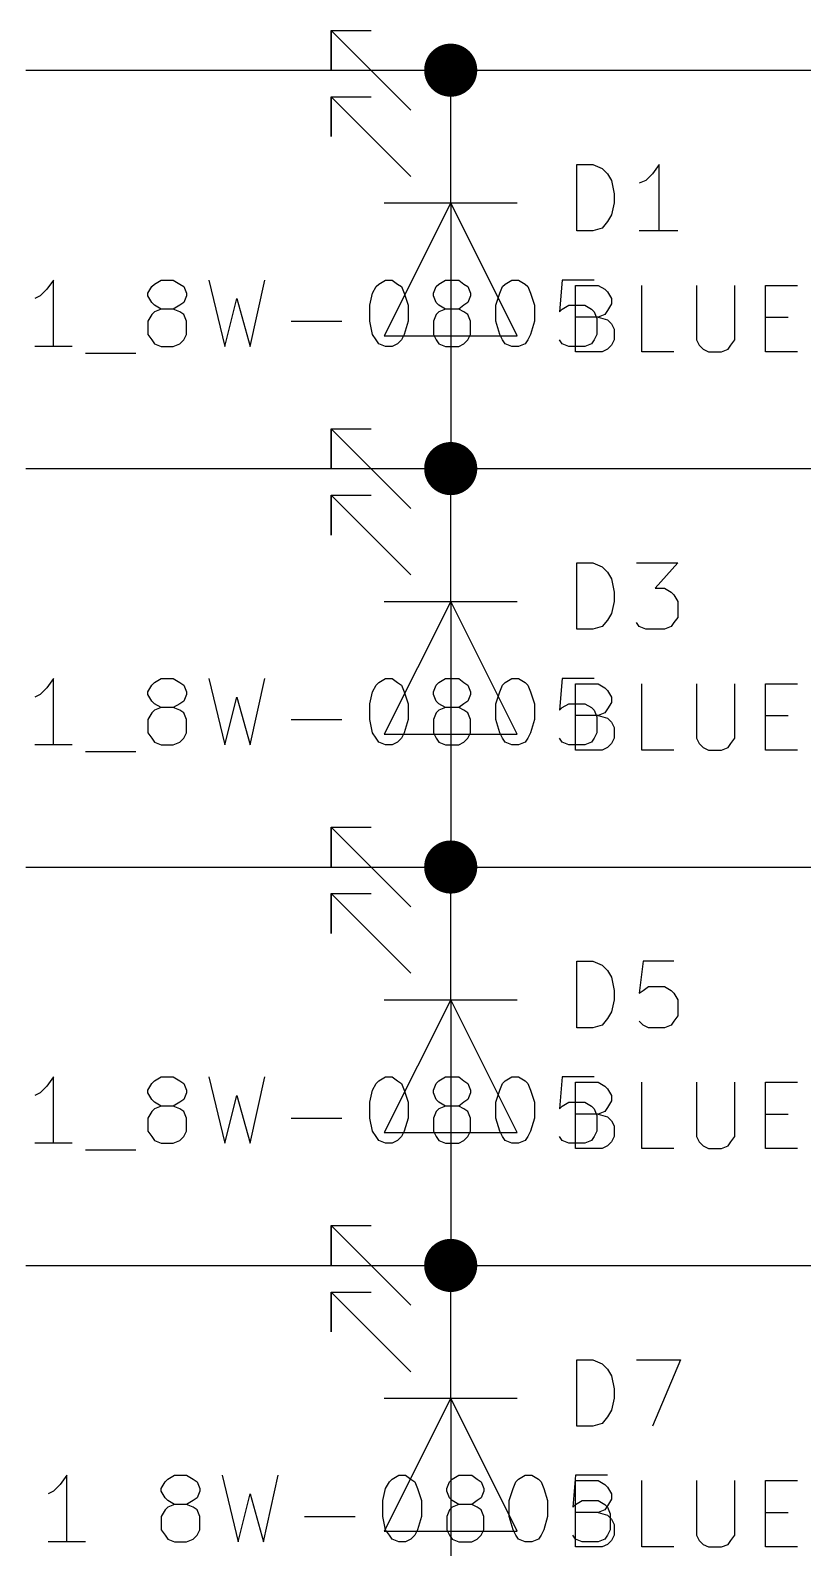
# Model space of a CAD drawing. Extents: x 0.4 to 11.3, y -7.9 to -0.4.
# Drawn here: x 7.133 to 7.715, y -4.293 to -3.15 of the extents above; entities that cross this region are included whole.
import ezdxf

# ---------------------------------------------------------------- set-up
doc = ezdxf.new("R2010")
doc.units = 0
doc.header["$MEASUREMENT"] = 0
for name, color, linetype in [('CYAN2', 4, 'CONTINUOUS'), ('GREEN2', 3, 'CONTINUOUS'), ('RED2', 1, 'CONTINUOUS')]:
    doc.layers.add(name, color=color, linetype=linetype)

msp = doc.modelspace()

# ---------------------------------------------------------------- linework, layer by layer
at = {"layer": 'CYAN2', "linetype": 'CONTINUOUS'}
for p, q in [((7.545, -3.301), (7.545, -3.251)), ((7.545, -3.251), (7.557, -3.251)), ((7.557, -3.251), (7.564, -3.254)), ((7.564, -3.254), (7.568, -3.258)), ((7.607, -3.251), (7.602, -3.258)), ((7.607, -3.301), (7.607, -3.251)), ((7.568, -3.258), (7.571, -3.263)), ((7.571, -3.263), (7.573, -3.273)), ((7.597, -3.263), (7.592, -3.265)), ((7.602, -3.258), (7.597, -3.263)), ((7.573, -3.273), (7.573, -3.28)), ((7.571, -3.289), (7.568, -3.294)), ((7.573, -3.28), (7.571, -3.289)), ((7.557, -3.301), (7.545, -3.301)), ((7.564, -3.299), (7.557, -3.301)), ((7.568, -3.294), (7.564, -3.299)), ((7.621, -3.301), (7.592, -3.301)), ((7.146, -3.345), (7.141, -3.35)), ((7.151, -3.338), (7.146, -3.345)), ((7.151, -3.388), (7.151, -3.338)), ((7.222, -3.348), (7.225, -3.343)), ((7.225, -3.343), (7.227, -3.341)), ((7.227, -3.341), (7.232, -3.338)), ((7.232, -3.338), (7.241, -3.338)), ((7.241, -3.338), (7.246, -3.341)), ((7.246, -3.341), (7.249, -3.343)), ((7.249, -3.343), (7.251, -3.348)), ((7.268, -3.338), (7.28, -3.388)), ((7.299, -3.388), (7.31, -3.338)), ((7.391, -3.348), (7.394, -3.343)), ((7.394, -3.343), (7.396, -3.341)), ((7.396, -3.341), (7.401, -3.338)), ((7.401, -3.338), (7.406, -3.338)), ((7.406, -3.338), (7.41, -3.341)), ((7.41, -3.341), (7.413, -3.343)), ((7.413, -3.343), (7.415, -3.348)), ((7.437, -3.348), (7.439, -3.343)), ((7.439, -3.343), (7.441, -3.341)), ((7.441, -3.341), (7.446, -3.338)), ((7.446, -3.338), (7.456, -3.338)), ((7.456, -3.338), (7.46, -3.341)), ((7.46, -3.341), (7.463, -3.343)), ((7.463, -3.343), (7.465, -3.348)), ((7.487, -3.348), (7.489, -3.343)), ((7.489, -3.343), (7.491, -3.341)), ((7.491, -3.341), (7.496, -3.338)), ((7.496, -3.338), (7.501, -3.338)), ((7.501, -3.338), (7.506, -3.341)), ((7.506, -3.341), (7.508, -3.343)), ((7.508, -3.343), (7.51, -3.348)), ((7.534, -3.338), (7.532, -3.362)), ((7.558, -3.338), (7.534, -3.338)), ((7.544, -3.392), (7.544, -3.342)), ((7.544, -3.342), (7.561, -3.342)), ((7.561, -3.342), (7.566, -3.345)), ((7.566, -3.345), (7.568, -3.347)), ((7.568, -3.347), (7.571, -3.352)), ((7.594, -3.392), (7.594, -3.342)), ((7.635, -3.342), (7.635, -3.383)), ((7.664, -3.383), (7.664, -3.342)), ((7.687, -3.392), (7.687, -3.342)), ((7.687, -3.342), (7.711, -3.342)), ((7.141, -3.35), (7.137, -3.352)), ((7.222, -3.35), (7.222, -3.348)), ((7.225, -3.355), (7.222, -3.35)), ((7.227, -3.357), (7.225, -3.355)), ((7.232, -3.36), (7.227, -3.357)), ((7.246, -3.357), (7.241, -3.36)), ((7.249, -3.355), (7.246, -3.357)), ((7.251, -3.35), (7.249, -3.355)), ((7.251, -3.348), (7.251, -3.35)), ((7.28, -3.388), (7.289, -3.352)), ((7.289, -3.352), (7.299, -3.388)), ((7.389, -3.357), (7.391, -3.348)), ((7.389, -3.369), (7.389, -3.357)), ((7.415, -3.348), (7.418, -3.357)), ((7.418, -3.357), (7.418, -3.369)), ((7.437, -3.35), (7.437, -3.348)), ((7.439, -3.355), (7.437, -3.35)), ((7.441, -3.357), (7.439, -3.355)), ((7.446, -3.36), (7.441, -3.357)), ((7.46, -3.357), (7.456, -3.36)), ((7.463, -3.355), (7.46, -3.357)), ((7.465, -3.35), (7.463, -3.355)), ((7.465, -3.348), (7.465, -3.35)), ((7.484, -3.357), (7.487, -3.348)), ((7.484, -3.369), (7.484, -3.357)), ((7.51, -3.348), (7.513, -3.357)), ((7.513, -3.357), (7.513, -3.369)), ((7.534, -3.36), (7.539, -3.357)), ((7.539, -3.357), (7.551, -3.357)), ((7.551, -3.357), (7.556, -3.36)), ((7.571, -3.356), (7.568, -3.361)), ((7.571, -3.352), (7.571, -3.356)), ((7.225, -3.364), (7.222, -3.369)), ((7.222, -3.369), (7.222, -3.379)), ((7.227, -3.362), (7.225, -3.364)), ((7.232, -3.36), (7.227, -3.362)), ((7.241, -3.36), (7.232, -3.36)), ((7.246, -3.362), (7.241, -3.36)), ((7.249, -3.364), (7.246, -3.362)), ((7.251, -3.369), (7.249, -3.364)), ((7.251, -3.379), (7.251, -3.369)), ((7.33, -3.369), (7.368, -3.369)), ((7.391, -3.379), (7.389, -3.369)), ((7.418, -3.369), (7.415, -3.379)), ((7.439, -3.364), (7.437, -3.369)), ((7.437, -3.369), (7.437, -3.379)), ((7.441, -3.362), (7.439, -3.364)), ((7.446, -3.36), (7.441, -3.362)), ((7.456, -3.36), (7.446, -3.36)), ((7.46, -3.362), (7.456, -3.36)), ((7.463, -3.364), (7.46, -3.362)), ((7.465, -3.369), (7.463, -3.364)), ((7.465, -3.379), (7.465, -3.369)), ((7.487, -3.379), (7.484, -3.369)), ((7.513, -3.369), (7.51, -3.379)), ((7.532, -3.362), (7.534, -3.36)), ((7.561, -3.366), (7.544, -3.366)), ((7.556, -3.36), (7.558, -3.362)), ((7.558, -3.362), (7.56, -3.367)), ((7.56, -3.367), (7.56, -3.379)), ((7.566, -3.364), (7.561, -3.366)), ((7.561, -3.366), (7.568, -3.368)), ((7.568, -3.361), (7.566, -3.364)), ((7.568, -3.368), (7.571, -3.371)), ((7.687, -3.366), (7.704, -3.366)), ((7.222, -3.379), (7.225, -3.383)), ((7.249, -3.383), (7.251, -3.379)), ((7.394, -3.383), (7.391, -3.379)), ((7.415, -3.379), (7.413, -3.383)), ((7.437, -3.379), (7.439, -3.383)), ((7.463, -3.383), (7.465, -3.379)), ((7.489, -3.383), (7.487, -3.379)), ((7.51, -3.379), (7.508, -3.383)), ((7.56, -3.379), (7.558, -3.383)), ((7.571, -3.371), (7.573, -3.375)), ((7.573, -3.375), (7.573, -3.383)), ((7.165, -3.388), (7.137, -3.388)), ((7.175, -3.393), (7.213, -3.393)), ((7.225, -3.383), (7.227, -3.386)), ((7.227, -3.386), (7.232, -3.388)), ((7.232, -3.388), (7.241, -3.388)), ((7.241, -3.388), (7.246, -3.386)), ((7.246, -3.386), (7.249, -3.383)), ((7.396, -3.386), (7.394, -3.383)), ((7.401, -3.388), (7.396, -3.386)), ((7.406, -3.388), (7.401, -3.388)), ((7.41, -3.386), (7.406, -3.388)), ((7.413, -3.383), (7.41, -3.386)), ((7.439, -3.383), (7.441, -3.386)), ((7.441, -3.386), (7.446, -3.388)), ((7.446, -3.388), (7.456, -3.388)), ((7.456, -3.388), (7.46, -3.386)), ((7.46, -3.386), (7.463, -3.383)), ((7.491, -3.386), (7.489, -3.383)), ((7.496, -3.388), (7.491, -3.386)), ((7.501, -3.388), (7.496, -3.388)), ((7.506, -3.386), (7.501, -3.388)), ((7.508, -3.383), (7.506, -3.386)), ((7.534, -3.386), (7.532, -3.383)), ((7.539, -3.388), (7.534, -3.386)), ((7.551, -3.388), (7.539, -3.388)), ((7.564, -3.392), (7.544, -3.392)), ((7.556, -3.386), (7.551, -3.388)), ((7.558, -3.383), (7.556, -3.386)), ((7.568, -3.39), (7.564, -3.392)), ((7.571, -3.387), (7.568, -3.39)), ((7.573, -3.383), (7.571, -3.387)), ((7.618, -3.392), (7.594, -3.392)), ((7.635, -3.383), (7.637, -3.387)), ((7.637, -3.387), (7.64, -3.39)), ((7.64, -3.39), (7.644, -3.392)), ((7.644, -3.392), (7.654, -3.392)), ((7.654, -3.392), (7.659, -3.39)), ((7.659, -3.39), (7.661, -3.387)), ((7.661, -3.387), (7.664, -3.383)), ((7.711, -3.392), (7.687, -3.392)), ((7.545, -3.601), (7.545, -3.551)), ((7.545, -3.551), (7.557, -3.551)), ((7.557, -3.551), (7.564, -3.554)), ((7.59, -3.551), (7.621, -3.551)), ((7.621, -3.551), (7.604, -3.57)), ((7.564, -3.554), (7.568, -3.558)), ((7.568, -3.558), (7.571, -3.563)), ((7.571, -3.563), (7.573, -3.573)), ((7.573, -3.573), (7.573, -3.58)), ((7.604, -3.57), (7.611, -3.57)), ((7.611, -3.57), (7.616, -3.573)), ((7.616, -3.573), (7.618, -3.575)), ((7.618, -3.575), (7.621, -3.58)), ((7.573, -3.58), (7.571, -3.589)), ((7.621, -3.58), (7.621, -3.592)), ((7.568, -3.594), (7.564, -3.599)), ((7.571, -3.589), (7.568, -3.594)), ((7.592, -3.599), (7.59, -3.596)), ((7.618, -3.596), (7.616, -3.599)), ((7.621, -3.592), (7.618, -3.596)), ((7.557, -3.601), (7.545, -3.601)), ((7.564, -3.599), (7.557, -3.601)), ((7.597, -3.601), (7.592, -3.599)), ((7.611, -3.601), (7.597, -3.601)), ((7.616, -3.599), (7.611, -3.601)), ((7.151, -3.638), (7.146, -3.645)), ((7.151, -3.688), (7.151, -3.638)), ((7.222, -3.648), (7.225, -3.643)), ((7.225, -3.643), (7.227, -3.641)), ((7.227, -3.641), (7.232, -3.638)), ((7.232, -3.638), (7.241, -3.638)), ((7.241, -3.638), (7.246, -3.641)), ((7.246, -3.641), (7.249, -3.643)), ((7.249, -3.643), (7.251, -3.648)), ((7.268, -3.638), (7.28, -3.688)), ((7.299, -3.688), (7.31, -3.638)), ((7.391, -3.648), (7.394, -3.643)), ((7.394, -3.643), (7.396, -3.641)), ((7.396, -3.641), (7.401, -3.638)), ((7.401, -3.638), (7.406, -3.638)), ((7.406, -3.638), (7.41, -3.641)), ((7.41, -3.641), (7.413, -3.643)), ((7.413, -3.643), (7.415, -3.648)), ((7.437, -3.648), (7.439, -3.643)), ((7.439, -3.643), (7.441, -3.641)), ((7.441, -3.641), (7.446, -3.638)), ((7.446, -3.638), (7.456, -3.638)), ((7.456, -3.638), (7.46, -3.641)), ((7.46, -3.641), (7.463, -3.643)), ((7.463, -3.643), (7.465, -3.648)), ((7.487, -3.648), (7.489, -3.643)), ((7.489, -3.643), (7.491, -3.641)), ((7.491, -3.641), (7.496, -3.638)), ((7.496, -3.638), (7.501, -3.638)), ((7.501, -3.638), (7.506, -3.641)), ((7.506, -3.641), (7.508, -3.643)), ((7.508, -3.643), (7.51, -3.648)), ((7.534, -3.638), (7.532, -3.662)), ((7.558, -3.638), (7.534, -3.638)), ((7.544, -3.692), (7.544, -3.642)), ((7.544, -3.642), (7.561, -3.642)), ((7.561, -3.642), (7.566, -3.645)), ((7.594, -3.692), (7.594, -3.642)), ((7.635, -3.642), (7.635, -3.683)), ((7.664, -3.683), (7.664, -3.642)), ((7.687, -3.692), (7.687, -3.642)), ((7.687, -3.642), (7.711, -3.642)), ((7.141, -3.65), (7.137, -3.652)), ((7.146, -3.645), (7.141, -3.65)), ((7.222, -3.65), (7.222, -3.648)), ((7.225, -3.655), (7.222, -3.65)), ((7.227, -3.657), (7.225, -3.655)), ((7.249, -3.655), (7.246, -3.657)), ((7.251, -3.65), (7.249, -3.655)), ((7.251, -3.648), (7.251, -3.65)), ((7.28, -3.688), (7.289, -3.652)), ((7.289, -3.652), (7.299, -3.688)), ((7.389, -3.657), (7.391, -3.648)), ((7.415, -3.648), (7.418, -3.657)), ((7.437, -3.65), (7.437, -3.648)), ((7.439, -3.655), (7.437, -3.65)), ((7.441, -3.657), (7.439, -3.655)), ((7.463, -3.655), (7.46, -3.657)), ((7.465, -3.65), (7.463, -3.655)), ((7.465, -3.648), (7.465, -3.65)), ((7.484, -3.657), (7.487, -3.648)), ((7.51, -3.648), (7.513, -3.657)), ((7.566, -3.645), (7.568, -3.647)), ((7.568, -3.647), (7.571, -3.652)), ((7.571, -3.656), (7.568, -3.661)), ((7.571, -3.652), (7.571, -3.656)), ((7.225, -3.664), (7.222, -3.669)), ((7.227, -3.662), (7.225, -3.664)), ((7.232, -3.66), (7.227, -3.657)), ((7.232, -3.66), (7.227, -3.662)), ((7.241, -3.66), (7.232, -3.66)), ((7.246, -3.657), (7.241, -3.66)), ((7.246, -3.662), (7.241, -3.66)), ((7.249, -3.664), (7.246, -3.662)), ((7.251, -3.669), (7.249, -3.664)), ((7.389, -3.669), (7.389, -3.657)), ((7.418, -3.657), (7.418, -3.669)), ((7.439, -3.664), (7.437, -3.669)), ((7.441, -3.662), (7.439, -3.664)), ((7.446, -3.66), (7.441, -3.657)), ((7.446, -3.66), (7.441, -3.662)), ((7.456, -3.66), (7.446, -3.66)), ((7.46, -3.657), (7.456, -3.66)), ((7.46, -3.662), (7.456, -3.66)), ((7.463, -3.664), (7.46, -3.662)), ((7.465, -3.669), (7.463, -3.664)), ((7.484, -3.669), (7.484, -3.657)), ((7.513, -3.657), (7.513, -3.669)), ((7.532, -3.662), (7.534, -3.66)), ((7.534, -3.66), (7.539, -3.657)), ((7.539, -3.657), (7.551, -3.657)), ((7.561, -3.666), (7.544, -3.666)), ((7.551, -3.657), (7.556, -3.66)), ((7.556, -3.66), (7.558, -3.662)), ((7.558, -3.662), (7.56, -3.667)), ((7.56, -3.667), (7.56, -3.679)), ((7.566, -3.664), (7.561, -3.666)), ((7.561, -3.666), (7.568, -3.668)), ((7.568, -3.661), (7.566, -3.664)), ((7.687, -3.666), (7.704, -3.666)), ((7.222, -3.669), (7.222, -3.679)), ((7.251, -3.679), (7.251, -3.669)), ((7.33, -3.669), (7.368, -3.669)), ((7.391, -3.679), (7.389, -3.669)), ((7.418, -3.669), (7.415, -3.679)), ((7.437, -3.669), (7.437, -3.679)), ((7.465, -3.679), (7.465, -3.669)), ((7.487, -3.679), (7.484, -3.669)), ((7.513, -3.669), (7.51, -3.679)), ((7.568, -3.668), (7.571, -3.671)), ((7.571, -3.671), (7.573, -3.675)), ((7.573, -3.675), (7.573, -3.683)), ((7.165, -3.688), (7.137, -3.688)), ((7.222, -3.679), (7.225, -3.683)), ((7.225, -3.683), (7.227, -3.686)), ((7.227, -3.686), (7.232, -3.688)), ((7.232, -3.688), (7.241, -3.688)), ((7.241, -3.688), (7.246, -3.686)), ((7.246, -3.686), (7.249, -3.683)), ((7.249, -3.683), (7.251, -3.679)), ((7.394, -3.683), (7.391, -3.679)), ((7.396, -3.686), (7.394, -3.683)), ((7.401, -3.688), (7.396, -3.686)), ((7.406, -3.688), (7.401, -3.688)), ((7.41, -3.686), (7.406, -3.688)), ((7.413, -3.683), (7.41, -3.686)), ((7.415, -3.679), (7.413, -3.683)), ((7.437, -3.679), (7.439, -3.683)), ((7.439, -3.683), (7.441, -3.686)), ((7.441, -3.686), (7.446, -3.688)), ((7.446, -3.688), (7.456, -3.688)), ((7.456, -3.688), (7.46, -3.686)), ((7.46, -3.686), (7.463, -3.683)), ((7.463, -3.683), (7.465, -3.679)), ((7.489, -3.683), (7.487, -3.679)), ((7.491, -3.686), (7.489, -3.683)), ((7.496, -3.688), (7.491, -3.686)), ((7.501, -3.688), (7.496, -3.688)), ((7.506, -3.686), (7.501, -3.688)), ((7.508, -3.683), (7.506, -3.686)), ((7.51, -3.679), (7.508, -3.683)), ((7.534, -3.686), (7.532, -3.683)), ((7.539, -3.688), (7.534, -3.686)), ((7.551, -3.688), (7.539, -3.688)), ((7.556, -3.686), (7.551, -3.688)), ((7.558, -3.683), (7.556, -3.686)), ((7.56, -3.679), (7.558, -3.683)), ((7.568, -3.69), (7.564, -3.692)), ((7.571, -3.687), (7.568, -3.69)), ((7.573, -3.683), (7.571, -3.687)), ((7.635, -3.683), (7.637, -3.687)), ((7.637, -3.687), (7.64, -3.69)), ((7.64, -3.69), (7.644, -3.692)), ((7.654, -3.692), (7.659, -3.69)), ((7.659, -3.69), (7.661, -3.687)), ((7.661, -3.687), (7.664, -3.683)), ((7.175, -3.693), (7.213, -3.693)), ((7.564, -3.692), (7.544, -3.692)), ((7.618, -3.692), (7.594, -3.692)), ((7.644, -3.692), (7.654, -3.692)), ((7.711, -3.692), (7.687, -3.692)), ((7.545, -3.901), (7.545, -3.851)), ((7.545, -3.851), (7.557, -3.851)), ((7.557, -3.851), (7.564, -3.854)), ((7.564, -3.854), (7.568, -3.858)), ((7.568, -3.858), (7.571, -3.863)), ((7.595, -3.851), (7.592, -3.875)), ((7.618, -3.851), (7.595, -3.851)), ((7.571, -3.863), (7.573, -3.873)), ((7.573, -3.873), (7.573, -3.88)), ((7.592, -3.875), (7.595, -3.873)), ((7.595, -3.873), (7.599, -3.87)), ((7.599, -3.87), (7.611, -3.87)), ((7.611, -3.87), (7.616, -3.873)), ((7.616, -3.873), (7.618, -3.875)), ((7.573, -3.88), (7.571, -3.889)), ((7.618, -3.875), (7.621, -3.88)), ((7.621, -3.88), (7.621, -3.892)), ((7.568, -3.894), (7.564, -3.899)), ((7.571, -3.889), (7.568, -3.894)), ((7.621, -3.892), (7.618, -3.896)), ((7.557, -3.901), (7.545, -3.901)), ((7.564, -3.899), (7.557, -3.901)), ((7.595, -3.899), (7.592, -3.896)), ((7.599, -3.901), (7.595, -3.899)), ((7.611, -3.901), (7.599, -3.901)), ((7.616, -3.899), (7.611, -3.901)), ((7.618, -3.896), (7.616, -3.899)), ((7.151, -3.938), (7.146, -3.945)), ((7.151, -3.988), (7.151, -3.938)), ((7.225, -3.943), (7.227, -3.941)), ((7.227, -3.941), (7.232, -3.938)), ((7.232, -3.938), (7.241, -3.938)), ((7.241, -3.938), (7.246, -3.941)), ((7.246, -3.941), (7.249, -3.943)), ((7.268, -3.938), (7.28, -3.988)), ((7.299, -3.988), (7.31, -3.938)), ((7.394, -3.943), (7.396, -3.941)), ((7.396, -3.941), (7.401, -3.938)), ((7.401, -3.938), (7.406, -3.938)), ((7.406, -3.938), (7.41, -3.941)), ((7.41, -3.941), (7.413, -3.943)), ((7.439, -3.943), (7.441, -3.941)), ((7.441, -3.941), (7.446, -3.938)), ((7.446, -3.938), (7.456, -3.938)), ((7.456, -3.938), (7.46, -3.941)), ((7.46, -3.941), (7.463, -3.943)), ((7.489, -3.943), (7.491, -3.941)), ((7.491, -3.941), (7.496, -3.938)), ((7.496, -3.938), (7.501, -3.938)), ((7.501, -3.938), (7.506, -3.941)), ((7.506, -3.941), (7.508, -3.943)), ((7.534, -3.938), (7.532, -3.962)), ((7.558, -3.938), (7.534, -3.938)), ((7.141, -3.95), (7.137, -3.952)), ((7.146, -3.945), (7.141, -3.95)), ((7.222, -3.948), (7.225, -3.943)), ((7.222, -3.95), (7.222, -3.948)), ((7.225, -3.955), (7.222, -3.95)), ((7.249, -3.943), (7.251, -3.948)), ((7.251, -3.95), (7.249, -3.955)), ((7.251, -3.948), (7.251, -3.95)), ((7.28, -3.988), (7.289, -3.952)), ((7.289, -3.952), (7.299, -3.988)), ((7.389, -3.957), (7.391, -3.948)), ((7.391, -3.948), (7.394, -3.943)), ((7.413, -3.943), (7.415, -3.948)), ((7.415, -3.948), (7.418, -3.957)), ((7.437, -3.948), (7.439, -3.943)), ((7.437, -3.95), (7.437, -3.948)), ((7.439, -3.955), (7.437, -3.95)), ((7.463, -3.943), (7.465, -3.948)), ((7.465, -3.95), (7.463, -3.955)), ((7.465, -3.948), (7.465, -3.95)), ((7.484, -3.957), (7.487, -3.948)), ((7.487, -3.948), (7.489, -3.943)), ((7.508, -3.943), (7.51, -3.948)), ((7.51, -3.948), (7.513, -3.957)), ((7.544, -3.992), (7.544, -3.942)), ((7.544, -3.942), (7.561, -3.942)), ((7.561, -3.942), (7.566, -3.945)), ((7.566, -3.945), (7.568, -3.947)), ((7.568, -3.947), (7.571, -3.952)), ((7.571, -3.952), (7.571, -3.956)), ((7.594, -3.992), (7.594, -3.942)), ((7.635, -3.942), (7.635, -3.983)), ((7.664, -3.983), (7.664, -3.942)), ((7.687, -3.992), (7.687, -3.942)), ((7.687, -3.942), (7.711, -3.942)), ((7.225, -3.964), (7.222, -3.969)), ((7.227, -3.957), (7.225, -3.955)), ((7.227, -3.962), (7.225, -3.964)), ((7.232, -3.96), (7.227, -3.957)), ((7.232, -3.96), (7.227, -3.962)), ((7.241, -3.96), (7.232, -3.96)), ((7.246, -3.957), (7.241, -3.96)), ((7.246, -3.962), (7.241, -3.96)), ((7.249, -3.955), (7.246, -3.957)), ((7.249, -3.964), (7.246, -3.962)), ((7.251, -3.969), (7.249, -3.964)), ((7.389, -3.969), (7.389, -3.957)), ((7.418, -3.957), (7.418, -3.969)), ((7.439, -3.964), (7.437, -3.969)), ((7.441, -3.957), (7.439, -3.955)), ((7.441, -3.962), (7.439, -3.964)), ((7.446, -3.96), (7.441, -3.957)), ((7.446, -3.96), (7.441, -3.962)), ((7.456, -3.96), (7.446, -3.96)), ((7.46, -3.957), (7.456, -3.96)), ((7.46, -3.962), (7.456, -3.96)), ((7.463, -3.955), (7.46, -3.957)), ((7.463, -3.964), (7.46, -3.962)), ((7.465, -3.969), (7.463, -3.964)), ((7.484, -3.969), (7.484, -3.957)), ((7.513, -3.957), (7.513, -3.969)), ((7.532, -3.962), (7.534, -3.96)), ((7.534, -3.96), (7.539, -3.957)), ((7.539, -3.957), (7.551, -3.957)), ((7.551, -3.957), (7.556, -3.96)), ((7.556, -3.96), (7.558, -3.962)), ((7.558, -3.962), (7.56, -3.967)), ((7.566, -3.964), (7.561, -3.966)), ((7.568, -3.961), (7.566, -3.964)), ((7.571, -3.956), (7.568, -3.961)), ((7.222, -3.969), (7.222, -3.979)), ((7.251, -3.979), (7.251, -3.969)), ((7.33, -3.969), (7.368, -3.969)), ((7.391, -3.979), (7.389, -3.969)), ((7.418, -3.969), (7.415, -3.979)), ((7.437, -3.969), (7.437, -3.979)), ((7.465, -3.979), (7.465, -3.969)), ((7.487, -3.979), (7.484, -3.969)), ((7.513, -3.969), (7.51, -3.979)), ((7.561, -3.966), (7.544, -3.966)), ((7.56, -3.967), (7.56, -3.979)), ((7.561, -3.966), (7.568, -3.968)), ((7.568, -3.968), (7.571, -3.971)), ((7.571, -3.971), (7.573, -3.975)), ((7.573, -3.975), (7.573, -3.983)), ((7.687, -3.966), (7.704, -3.966)), ((7.222, -3.979), (7.225, -3.983)), ((7.225, -3.983), (7.227, -3.986)), ((7.227, -3.986), (7.232, -3.988)), ((7.241, -3.988), (7.246, -3.986)), ((7.246, -3.986), (7.249, -3.983)), ((7.249, -3.983), (7.251, -3.979)), ((7.394, -3.983), (7.391, -3.979)), ((7.396, -3.986), (7.394, -3.983)), ((7.401, -3.988), (7.396, -3.986)), ((7.41, -3.986), (7.406, -3.988)), ((7.413, -3.983), (7.41, -3.986)), ((7.415, -3.979), (7.413, -3.983)), ((7.437, -3.979), (7.439, -3.983)), ((7.439, -3.983), (7.441, -3.986)), ((7.441, -3.986), (7.446, -3.988)), ((7.456, -3.988), (7.46, -3.986)), ((7.46, -3.986), (7.463, -3.983)), ((7.463, -3.983), (7.465, -3.979)), ((7.489, -3.983), (7.487, -3.979)), ((7.491, -3.986), (7.489, -3.983)), ((7.496, -3.988), (7.491, -3.986)), ((7.506, -3.986), (7.501, -3.988)), ((7.508, -3.983), (7.506, -3.986)), ((7.51, -3.979), (7.508, -3.983)), ((7.534, -3.986), (7.532, -3.983)), ((7.539, -3.988), (7.534, -3.986)), ((7.556, -3.986), (7.551, -3.988)), ((7.558, -3.983), (7.556, -3.986)), ((7.56, -3.979), (7.558, -3.983)), ((7.571, -3.987), (7.568, -3.99)), ((7.573, -3.983), (7.571, -3.987)), ((7.635, -3.983), (7.637, -3.987)), ((7.637, -3.987), (7.64, -3.99)), ((7.659, -3.99), (7.661, -3.987)), ((7.661, -3.987), (7.664, -3.983)), ((7.165, -3.988), (7.137, -3.988)), ((7.175, -3.993), (7.213, -3.993)), ((7.232, -3.988), (7.241, -3.988)), ((7.406, -3.988), (7.401, -3.988)), ((7.446, -3.988), (7.456, -3.988)), ((7.501, -3.988), (7.496, -3.988)), ((7.551, -3.988), (7.539, -3.988)), ((7.564, -3.992), (7.544, -3.992)), ((7.568, -3.99), (7.564, -3.992)), ((7.618, -3.992), (7.594, -3.992)), ((7.64, -3.99), (7.644, -3.992)), ((7.644, -3.992), (7.654, -3.992)), ((7.654, -3.992), (7.659, -3.99)), ((7.711, -3.992), (7.687, -3.992)), ((7.545, -4.201), (7.545, -4.151)), ((7.545, -4.151), (7.557, -4.151)), ((7.557, -4.151), (7.564, -4.154)), ((7.564, -4.154), (7.568, -4.158)), ((7.568, -4.158), (7.571, -4.163)), ((7.59, -4.151), (7.623, -4.151)), ((7.623, -4.151), (7.602, -4.201)), ((7.571, -4.163), (7.573, -4.173)), ((7.573, -4.18), (7.571, -4.189)), ((7.573, -4.173), (7.573, -4.18)), ((7.571, -4.189), (7.568, -4.194)), ((7.557, -4.201), (7.545, -4.201)), ((7.564, -4.199), (7.557, -4.201)), ((7.568, -4.194), (7.564, -4.199)), ((7.161, -4.238), (7.156, -4.245)), ((7.161, -4.288), (7.161, -4.238)), ((7.237, -4.241), (7.242, -4.238)), ((7.242, -4.238), (7.251, -4.238)), ((7.251, -4.238), (7.256, -4.241)), ((7.278, -4.238), (7.29, -4.288)), ((7.309, -4.288), (7.32, -4.238)), ((7.406, -4.241), (7.411, -4.238)), ((7.411, -4.238), (7.416, -4.238)), ((7.416, -4.238), (7.42, -4.241)), ((7.451, -4.241), (7.456, -4.238)), ((7.456, -4.238), (7.466, -4.238)), ((7.466, -4.238), (7.47, -4.241)), ((7.501, -4.241), (7.506, -4.238)), ((7.506, -4.238), (7.511, -4.238)), ((7.511, -4.238), (7.516, -4.241)), ((7.544, -4.238), (7.542, -4.262)), ((7.568, -4.238), (7.544, -4.238)), ((7.151, -4.25), (7.147, -4.252)), ((7.156, -4.245), (7.151, -4.25)), ((7.232, -4.248), (7.235, -4.243)), ((7.232, -4.25), (7.232, -4.248)), ((7.235, -4.255), (7.232, -4.25)), ((7.235, -4.243), (7.237, -4.241)), ((7.256, -4.241), (7.259, -4.243)), ((7.259, -4.243), (7.261, -4.248)), ((7.261, -4.25), (7.259, -4.255)), ((7.261, -4.248), (7.261, -4.25)), ((7.399, -4.257), (7.401, -4.248)), ((7.401, -4.248), (7.404, -4.243)), ((7.404, -4.243), (7.406, -4.241)), ((7.42, -4.241), (7.423, -4.243)), ((7.423, -4.243), (7.425, -4.248)), ((7.425, -4.248), (7.428, -4.257)), ((7.447, -4.248), (7.449, -4.243)), ((7.447, -4.25), (7.447, -4.248)), ((7.449, -4.255), (7.447, -4.25)), ((7.449, -4.243), (7.451, -4.241)), ((7.47, -4.241), (7.473, -4.243)), ((7.473, -4.243), (7.475, -4.248)), ((7.475, -4.25), (7.473, -4.255)), ((7.475, -4.248), (7.475, -4.25)), ((7.494, -4.257), (7.497, -4.248)), ((7.497, -4.248), (7.499, -4.243)), ((7.499, -4.243), (7.501, -4.241)), ((7.516, -4.241), (7.518, -4.243)), ((7.518, -4.243), (7.52, -4.248)), ((7.52, -4.248), (7.523, -4.257)), ((7.544, -4.292), (7.544, -4.242)), ((7.544, -4.242), (7.561, -4.242)), ((7.561, -4.242), (7.566, -4.245)), ((7.566, -4.245), (7.568, -4.247)), ((7.568, -4.247), (7.571, -4.252)), ((7.594, -4.292), (7.594, -4.242)), ((7.635, -4.242), (7.635, -4.283)), ((7.664, -4.283), (7.664, -4.242)), ((7.687, -4.292), (7.687, -4.242)), ((7.687, -4.242), (7.711, -4.242)), ((7.237, -4.257), (7.235, -4.255)), ((7.242, -4.26), (7.237, -4.257)), ((7.242, -4.26), (7.237, -4.262)), ((7.251, -4.26), (7.242, -4.26)), ((7.256, -4.257), (7.251, -4.26)), ((7.256, -4.262), (7.251, -4.26)), ((7.259, -4.255), (7.256, -4.257)), ((7.29, -4.288), (7.299, -4.252)), ((7.299, -4.252), (7.309, -4.288)), ((7.399, -4.269), (7.399, -4.257)), ((7.428, -4.257), (7.428, -4.269)), ((7.451, -4.257), (7.449, -4.255)), ((7.456, -4.26), (7.451, -4.257)), ((7.456, -4.26), (7.451, -4.262)), ((7.466, -4.26), (7.456, -4.26)), ((7.47, -4.257), (7.466, -4.26)), ((7.47, -4.262), (7.466, -4.26)), ((7.473, -4.255), (7.47, -4.257)), ((7.494, -4.269), (7.494, -4.257)), ((7.523, -4.257), (7.523, -4.269)), ((7.542, -4.262), (7.544, -4.26)), ((7.544, -4.26), (7.549, -4.257)), ((7.549, -4.257), (7.561, -4.257)), ((7.561, -4.257), (7.566, -4.26)), ((7.566, -4.26), (7.568, -4.262)), ((7.568, -4.261), (7.566, -4.264)), ((7.571, -4.256), (7.568, -4.261)), ((7.571, -4.252), (7.571, -4.256)), ((7.235, -4.264), (7.232, -4.269)), ((7.232, -4.269), (7.232, -4.279)), ((7.237, -4.262), (7.235, -4.264)), ((7.259, -4.264), (7.256, -4.262)), ((7.261, -4.269), (7.259, -4.264)), ((7.261, -4.279), (7.261, -4.269)), ((7.34, -4.269), (7.378, -4.269)), ((7.401, -4.279), (7.399, -4.269)), ((7.428, -4.269), (7.425, -4.279)), ((7.449, -4.264), (7.447, -4.269)), ((7.447, -4.269), (7.447, -4.279)), ((7.451, -4.262), (7.449, -4.264)), ((7.473, -4.264), (7.47, -4.262)), ((7.475, -4.269), (7.473, -4.264)), ((7.475, -4.279), (7.475, -4.269)), ((7.497, -4.279), (7.494, -4.269)), ((7.523, -4.269), (7.52, -4.279)), ((7.561, -4.266), (7.544, -4.266)), ((7.566, -4.264), (7.561, -4.266)), ((7.561, -4.266), (7.568, -4.268)), ((7.568, -4.262), (7.57, -4.267)), ((7.568, -4.268), (7.571, -4.271)), ((7.57, -4.267), (7.57, -4.279)), ((7.571, -4.271), (7.573, -4.275)), ((7.687, -4.266), (7.704, -4.266)), ((7.232, -4.279), (7.235, -4.283)), ((7.235, -4.283), (7.237, -4.286)), ((7.256, -4.286), (7.259, -4.283)), ((7.259, -4.283), (7.261, -4.279)), ((7.404, -4.283), (7.401, -4.279)), ((7.406, -4.286), (7.404, -4.283)), ((7.423, -4.283), (7.42, -4.286)), ((7.425, -4.279), (7.423, -4.283)), ((7.447, -4.279), (7.449, -4.283)), ((7.449, -4.283), (7.451, -4.286)), ((7.47, -4.286), (7.473, -4.283)), ((7.473, -4.283), (7.475, -4.279)), ((7.499, -4.283), (7.497, -4.279)), ((7.501, -4.286), (7.499, -4.283)), ((7.518, -4.283), (7.516, -4.286)), ((7.52, -4.279), (7.518, -4.283)), ((7.544, -4.286), (7.542, -4.283)), ((7.568, -4.283), (7.566, -4.286)), ((7.57, -4.279), (7.568, -4.283)), ((7.573, -4.283), (7.571, -4.287)), ((7.573, -4.275), (7.573, -4.283)), ((7.635, -4.283), (7.637, -4.287)), ((7.661, -4.287), (7.664, -4.283)), ((7.175, -4.288), (7.147, -4.288)), ((7.237, -4.286), (7.242, -4.288)), ((7.242, -4.288), (7.251, -4.288)), ((7.251, -4.288), (7.256, -4.286)), ((7.411, -4.288), (7.406, -4.286)), ((7.416, -4.288), (7.411, -4.288)), ((7.42, -4.286), (7.416, -4.288)), ((7.451, -4.286), (7.456, -4.288)), ((7.456, -4.288), (7.466, -4.288)), ((7.466, -4.288), (7.47, -4.286)), ((7.506, -4.288), (7.501, -4.286)), ((7.511, -4.288), (7.506, -4.288)), ((7.516, -4.286), (7.511, -4.288)), ((7.549, -4.288), (7.544, -4.286)), ((7.564, -4.292), (7.544, -4.292)), ((7.561, -4.288), (7.549, -4.288)), ((7.566, -4.286), (7.561, -4.288)), ((7.568, -4.29), (7.564, -4.292)), ((7.571, -4.287), (7.568, -4.29)), ((7.618, -4.292), (7.594, -4.292)), ((7.637, -4.287), (7.64, -4.29)), ((7.64, -4.29), (7.644, -4.292)), ((7.644, -4.292), (7.654, -4.292)), ((7.654, -4.292), (7.659, -4.29)), ((7.659, -4.29), (7.661, -4.287)), ((7.711, -4.292), (7.687, -4.292))]:
    msp.add_line(p, q, dxfattribs=at)
at = {"layer": 'GREEN2', "linetype": 'CONTINUOUS'}
for p, q in [((7.18, -3.18), (7.45, -3.18)), ((7.45, -3.18), (7.8, -3.18)), ((7.18, -3.48), (7.45, -3.48)), ((7.45, -3.48), (7.8, -3.48)), ((7.18, -3.78), (7.45, -3.78)), ((7.45, -3.78), (7.8, -3.78)), ((7.18, -4.08), (7.45, -4.08)), ((7.45, -4.08), (7.8, -4.08))]:
    msp.add_line(p, q, dxfattribs=at)
at = {"layer": 'GREEN2', "const_width": 0.02}
for points in [[(7.44, -3.18, 1), (7.46, -3.18, 1)], [(7.44, -3.48, 1), (7.46, -3.48, 1)], [(7.44, -3.78, 1), (7.46, -3.78, 1)], [(7.44, -4.08, 1), (7.46, -4.08, 1)]]:
    msp.add_lwpolyline(points, format="xyb", close=True, dxfattribs=at)
at = {"layer": 'RED2', "linetype": 'CONTINUOUS'}
for p, q in [((7.42, -3.21), (7.36, -3.15)), ((7.36, -3.15), (7.36, -3.18)), ((7.36, -3.18), (7.36, -3.15)), ((7.36, -3.15), (7.39, -3.15)), ((7.13, -3.18), (7.18, -3.18)), ((7.45, -3.28), (7.45, -3.18)), ((7.42, -3.26), (7.36, -3.2)), ((7.36, -3.2), (7.36, -3.23)), ((7.36, -3.23), (7.36, -3.2)), ((7.36, -3.2), (7.39, -3.2)), ((7.4, -3.28), (7.5, -3.28)), ((7.45, -3.28), (7.4, -3.38)), ((7.45, -3.28), (7.45, -3.38)), ((7.5, -3.38), (7.45, -3.28)), ((7.4, -3.38), (7.5, -3.38)), ((7.45, -3.38), (7.45, -3.48)), ((7.42, -3.51), (7.36, -3.45)), ((7.36, -3.45), (7.36, -3.48)), ((7.36, -3.48), (7.36, -3.45)), ((7.36, -3.45), (7.39, -3.45)), ((7.13, -3.48), (7.18, -3.48)), ((7.45, -3.58), (7.45, -3.48)), ((7.42, -3.56), (7.36, -3.5)), ((7.36, -3.5), (7.36, -3.53)), ((7.36, -3.53), (7.36, -3.5)), ((7.36, -3.5), (7.39, -3.5)), ((7.4, -3.58), (7.5, -3.58)), ((7.45, -3.58), (7.4, -3.68)), ((7.45, -3.58), (7.45, -3.68)), ((7.5, -3.68), (7.45, -3.58)), ((7.4, -3.68), (7.5, -3.68)), ((7.45, -3.68), (7.45, -3.78)), ((7.42, -3.81), (7.36, -3.75)), ((7.36, -3.75), (7.36, -3.78)), ((7.36, -3.78), (7.36, -3.75)), ((7.36, -3.75), (7.39, -3.75)), ((7.13, -3.78), (7.18, -3.78)), ((7.45, -3.88), (7.45, -3.78)), ((7.42, -3.86), (7.36, -3.8)), ((7.36, -3.8), (7.36, -3.83)), ((7.36, -3.83), (7.36, -3.8)), ((7.36, -3.8), (7.39, -3.8)), ((7.4, -3.88), (7.5, -3.88)), ((7.45, -3.88), (7.4, -3.98)), ((7.45, -3.88), (7.45, -3.98)), ((7.5, -3.98), (7.45, -3.88)), ((7.4, -3.98), (7.5, -3.98)), ((7.45, -3.98), (7.45, -4.08)), ((7.42, -4.11), (7.36, -4.05)), ((7.36, -4.05), (7.36, -4.08)), ((7.36, -4.08), (7.36, -4.05)), ((7.36, -4.05), (7.39, -4.05)), ((7.13, -4.08), (7.18, -4.08)), ((7.45, -4.18), (7.45, -4.08)), ((7.42, -4.16), (7.36, -4.1)), ((7.36, -4.1), (7.36, -4.13)), ((7.36, -4.13), (7.36, -4.1)), ((7.36, -4.1), (7.39, -4.1)), ((7.4, -4.18), (7.5, -4.18)), ((7.45, -4.18), (7.4, -4.28)), ((7.45, -4.18), (7.45, -4.28)), ((7.5, -4.28), (7.45, -4.18)), ((7.4, -4.28), (7.5, -4.28)), ((7.45, -4.28), (7.45, -4.38))]:
    msp.add_line(p, q, dxfattribs=at)

doc.saveas('drawing.dxf')
